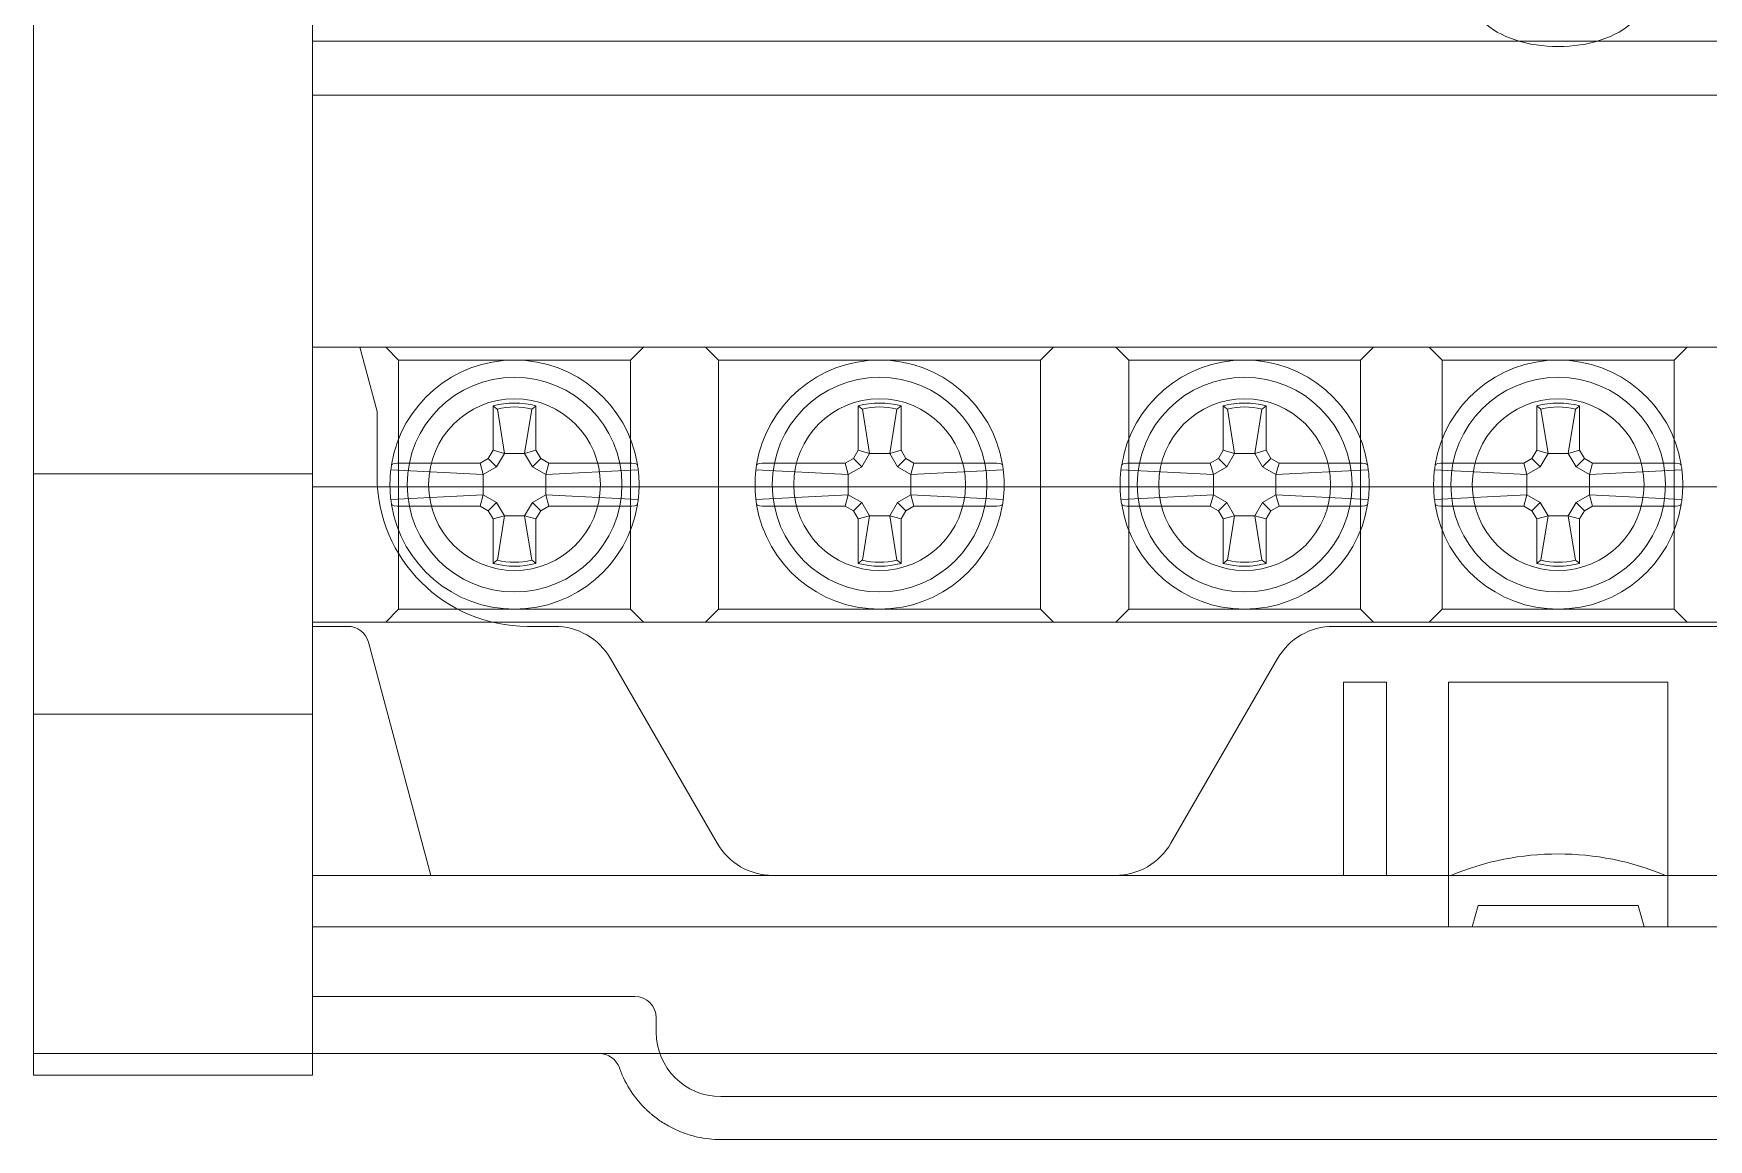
# Model space of a CAD drawing. Header units: millimetres. Extents: x 42151 to 59780, y 37376 to 44547.
# Drawn here: x 47650.11 to 47689.11, y 42964.17 to 42989.92 of the extents above; entities that cross this region are included whole.
import ezdxf

# ---------------------------------------------------------------- set-up
doc = ezdxf.new("R2010")
doc.units = ezdxf.units.MM
doc.set_wipeout_variables(frame=1)
doc.layers.add('! NO PLOT !', color=7, linetype='Continuous', true_color=0xff75dd, plot=False)
doc.layers.add('000-PI-Oprema', color=30, linetype='Continuous', lineweight=5)

# ---------------------------------------------------------------- blocks, each defined once
blk = doc.blocks.new('Shrack distriblock 125A')
at = {"layer": '000-PI-Oprema'}
for p, q in [((50969.151, 45240.478), (51008.151, 45240.478)), ((50969.151, 45240.478), (51008.151, 45240.478)), ((50969.151, 45239.478), (51008.151, 45239.478)), ((50969.151, 45239.478), (51008.151, 45239.478))]:
    blk.add_line(p, q, dxfattribs=at)
blk.add_open_spline([(50967.151, 45240.478), (50967.167, 45240.457), (50967.183, 45240.435), (50967.2, 45240.415), (50967.217, 45240.394), (50967.234, 45240.373), (50967.251, 45240.353), (50967.268, 45240.333), (50967.285, 45240.313), (50967.303, 45240.294), (50967.321, 45240.274), (50967.339, 45240.255), (50967.357, 45240.236), (50967.376, 45240.218), (50967.394, 45240.199), (50967.413, 45240.181), (50967.432, 45240.163), (50967.451, 45240.145), (50967.47, 45240.128), (50967.489, 45240.11), (50967.508, 45240.093), (50967.528, 45240.077), (50967.547, 45240.06), (50967.567, 45240.044), (50967.587, 45240.028), (50967.626, 45239.996), (50967.667, 45239.966), (50967.707, 45239.937), (50967.748, 45239.908), (50967.79, 45239.881), (50967.831, 45239.855), (50967.873, 45239.829), (50967.915, 45239.804), (50967.958, 45239.781), (50968, 45239.758), (50968.043, 45239.736), (50968.086, 45239.716), (50968.129, 45239.696), (50968.172, 45239.677), (50968.216, 45239.659), (50968.26, 45239.642), (50968.304, 45239.625), (50968.348, 45239.61), (50968.391, 45239.596), (50968.436, 45239.582), (50968.48, 45239.57), (50968.524, 45239.557), (50968.569, 45239.546), (50968.613, 45239.536), (50968.702, 45239.517), (50968.792, 45239.502), (50968.881, 45239.492), (50968.971, 45239.483), (50969.061, 45239.478), (50969.151, 45239.478)], degree=3, knots=[0, 0, 0, 0, 0.079939, 0.079939, 0.079939, 0.159859, 0.159859, 0.159859, 0.239684, 0.239684, 0.239684, 0.319625, 0.319625, 0.319625, 0.399663, 0.399663, 0.399663, 0.479723, 0.479723, 0.479723, 0.559699, 0.559699, 0.559699, 0.639521, 0.639521, 0.639521, 0.799396, 0.799396, 0.799396, 0.959494, 0.959494, 0.959494, 1.119391, 1.119391, 1.119391, 1.279077, 1.279077, 1.279077, 1.438952, 1.438952, 1.438952, 1.598786, 1.598786, 1.598786, 1.758399, 1.758399, 1.758399, 1.91802, 1.91802, 1.91802, 2.237224, 2.237224, 2.237224, 2.556447, 2.556447, 2.556447, 2.556447], dxfattribs=at)
blk.add_open_spline([(50967.151, 45240.478), (50967.167, 45240.457), (50967.183, 45240.435), (50967.2, 45240.415), (50967.217, 45240.394), (50967.234, 45240.373), (50967.251, 45240.353), (50967.268, 45240.333), (50967.285, 45240.313), (50967.303, 45240.294), (50967.321, 45240.274), (50967.339, 45240.255), (50967.357, 45240.236), (50967.376, 45240.218), (50967.394, 45240.199), (50967.413, 45240.181), (50967.432, 45240.163), (50967.451, 45240.145), (50967.47, 45240.128), (50967.489, 45240.11), (50967.508, 45240.093), (50967.528, 45240.077), (50967.547, 45240.06), (50967.567, 45240.044), (50967.587, 45240.028), (50967.626, 45239.996), (50967.667, 45239.966), (50967.707, 45239.937), (50967.748, 45239.908), (50967.79, 45239.881), (50967.831, 45239.855), (50967.873, 45239.829), (50967.915, 45239.804), (50967.958, 45239.781), (50968, 45239.758), (50968.043, 45239.736), (50968.086, 45239.716), (50968.129, 45239.696), (50968.172, 45239.677), (50968.216, 45239.659), (50968.26, 45239.642), (50968.304, 45239.625), (50968.348, 45239.61), (50968.391, 45239.596), (50968.436, 45239.582), (50968.48, 45239.57), (50968.524, 45239.557), (50968.569, 45239.546), (50968.613, 45239.536), (50968.702, 45239.517), (50968.792, 45239.502), (50968.881, 45239.492), (50968.971, 45239.483), (50969.061, 45239.478), (50969.151, 45239.478)], degree=3, knots=[0, 0, 0, 0, 0.079939, 0.079939, 0.079939, 0.159859, 0.159859, 0.159859, 0.239684, 0.239684, 0.239684, 0.319625, 0.319625, 0.319625, 0.399663, 0.399663, 0.399663, 0.479723, 0.479723, 0.479723, 0.559699, 0.559699, 0.559699, 0.639521, 0.639521, 0.639521, 0.799396, 0.799396, 0.799396, 0.959494, 0.959494, 0.959494, 1.119391, 1.119391, 1.119391, 1.279077, 1.279077, 1.279077, 1.438952, 1.438952, 1.438952, 1.598786, 1.598786, 1.598786, 1.758399, 1.758399, 1.758399, 1.91802, 1.91802, 1.91802, 2.237224, 2.237224, 2.237224, 2.556447, 2.556447, 2.556447, 2.556447], dxfattribs=at)
blk.add_wipeout([(50953.151, 45336.978), (51024.151, 45336.978), (51024.151, 45240.978), (51017.651, 45240.978), (51017.651, 45241.478), (50959.651, 45241.478), (50959.651, 45240.978), (50953.151, 45240.978), (50953.151, 45241.478)]).dxf.layer = '! NO PLOT !'
for p, q in [((50953.151, 45265.478), (50953.151, 45264.179)), ((50953.151, 45265.478), (50953.151, 45264.179)), ((50959.651, 45265.478), (50959.651, 45262.88)), ((50959.651, 45265.478), (50959.651, 45262.88)), ((51017.651, 45265.052), (50959.651, 45265.052)), ((51017.651, 45265.052), (50959.651, 45265.052)), ((50953.151, 45263.746), (50953.151, 45264.179)), ((50953.151, 45263.746), (50953.151, 45264.179)), ((51017.651, 45263.797), (50959.651, 45263.797)), ((51017.651, 45263.797), (50959.651, 45263.797)), ((50953.151, 45261.148), (50953.151, 45263.746)), ((50953.151, 45261.148), (50953.151, 45263.746)), ((50959.651, 45262.88), (50959.651, 45262.447)), ((50959.651, 45262.88), (50959.651, 45262.447)), ((50959.651, 45261.148), (50959.651, 45262.447)), ((50959.651, 45261.148), (50959.651, 45262.447)), ((50953.151, 45253.978), (50953.151, 45261.148)), ((50953.151, 45253.978), (50953.151, 45261.148)), ((50959.651, 45261.148), (50959.651, 45253.978)), ((50959.651, 45261.148), (50959.651, 45253.978)), ((50960.749, 45257.928), (50959.651, 45257.928)), ((50960.749, 45257.928), (50959.651, 45257.928)), ((50961.151, 45256.428), (50960.749, 45257.928)), ((51016.553, 45257.928), (50960.749, 45257.928)), ((50961.151, 45256.428), (50960.749, 45257.928)), ((51016.553, 45257.928), (50960.749, 45257.928)), ((50961.651, 45257.628), (50961.351, 45257.928)), ((50961.651, 45257.628), (50961.351, 45257.928)), ((50961.651, 45251.828), (50961.651, 45257.628)), ((50967.051, 45257.628), (50961.651, 45257.628)), ((50961.651, 45251.828), (50961.651, 45257.628)), ((50967.051, 45257.628), (50961.651, 45257.628)), ((50967.051, 45257.628), (50967.351, 45257.928)), ((50967.051, 45257.628), (50967.351, 45257.928)), ((50967.051, 45251.828), (50967.051, 45257.628)), ((50967.051, 45251.828), (50967.051, 45257.628)), ((50969.101, 45257.628), (50968.801, 45257.928)), ((50969.101, 45257.628), (50968.801, 45257.928)), ((50969.101, 45251.828), (50969.101, 45257.628)), ((50976.601, 45257.628), (50969.101, 45257.628)), ((50969.101, 45251.828), (50969.101, 45257.628)), ((50976.601, 45257.628), (50969.101, 45257.628)), ((50976.601, 45257.628), (50976.901, 45257.928)), ((50976.601, 45257.628), (50976.901, 45257.928)), ((50976.601, 45251.828), (50976.601, 45257.628)), ((50976.601, 45251.828), (50976.601, 45257.628)), ((50978.651, 45257.628), (50978.351, 45257.928)), ((50978.651, 45257.628), (50978.351, 45257.928)), ((50978.651, 45251.828), (50978.651, 45257.628)), ((50984.051, 45257.628), (50978.651, 45257.628)), ((50978.651, 45251.828), (50978.651, 45257.628)), ((50984.051, 45257.628), (50978.651, 45257.628)), ((50984.051, 45257.628), (50984.351, 45257.928)), ((50984.051, 45257.628), (50984.351, 45257.928)), ((50984.051, 45251.828), (50984.051, 45257.628)), ((50984.051, 45251.828), (50984.051, 45257.628)), ((50985.951, 45257.628), (50985.651, 45257.928)), ((50985.951, 45257.628), (50985.651, 45257.928)), ((50985.951, 45251.828), (50985.951, 45257.628)), ((50991.351, 45257.628), (50985.951, 45257.628)), ((50985.951, 45251.828), (50985.951, 45257.628)), ((50991.351, 45257.628), (50985.951, 45257.628)), ((50991.351, 45257.628), (50991.651, 45257.928)), ((50991.351, 45257.628), (50991.651, 45257.928)), ((50991.351, 45251.828), (50991.351, 45257.628)), ((50991.351, 45251.828), (50991.351, 45257.628)), ((50961.151, 45254.928), (50961.151, 45256.428)), ((50961.151, 45254.928), (50961.151, 45256.428)), ((50963.851, 45256.561), (50963.851, 45255.528)), ((50963.851, 45256.561), (50963.851, 45255.528)), ((50964.116, 45255.457), (50963.951, 45256.483)), ((50964.116, 45255.457), (50963.951, 45256.483)), ((50964.751, 45256.483), (50964.587, 45255.457)), ((50964.751, 45256.483), (50964.587, 45255.457)), ((50964.851, 45255.528), (50964.851, 45256.561)), ((50964.851, 45255.528), (50964.851, 45256.561)), ((50972.351, 45256.561), (50972.351, 45255.528)), ((50972.351, 45256.561), (50972.351, 45255.528)), ((50972.616, 45255.457), (50972.451, 45256.483)), ((50972.616, 45255.457), (50972.451, 45256.483)), ((50973.251, 45256.483), (50973.087, 45255.457)), ((50973.251, 45256.483), (50973.087, 45255.457)), ((50973.351, 45255.528), (50973.351, 45256.561)), ((50973.351, 45255.528), (50973.351, 45256.561)), ((50980.851, 45256.561), (50980.851, 45255.528)), ((50980.851, 45256.561), (50980.851, 45255.528)), ((50981.116, 45255.457), (50980.951, 45256.483)), ((50981.116, 45255.457), (50980.951, 45256.483)), ((50981.751, 45256.483), (50981.587, 45255.457)), ((50981.751, 45256.483), (50981.587, 45255.457)), ((50981.851, 45255.528), (50981.851, 45256.561)), ((50981.851, 45255.528), (50981.851, 45256.561)), ((50988.151, 45256.561), (50988.151, 45255.528)), ((50988.151, 45256.561), (50988.151, 45255.528)), ((50988.416, 45255.457), (50988.251, 45256.483)), ((50988.416, 45255.457), (50988.251, 45256.483)), ((50989.051, 45256.483), (50988.887, 45255.457)), ((50989.051, 45256.483), (50988.887, 45255.457)), ((50989.151, 45255.528), (50989.151, 45256.561)), ((50989.151, 45255.528), (50989.151, 45256.561)), ((50963.551, 45255.228), (50961.698, 45255.228)), ((50963.551, 45255.228), (50961.698, 45255.228)), ((50963.741, 45255.338), (50963.551, 45255.228)), ((50963.741, 45255.338), (50963.551, 45255.228)), ((50963.622, 45254.963), (50963.551, 45255.228)), ((50963.622, 45254.963), (50963.551, 45255.228)), ((50963.851, 45255.528), (50963.741, 45255.338)), ((50963.851, 45255.528), (50963.741, 45255.338)), ((50963.935, 45255.144), (50963.741, 45255.338)), ((50963.935, 45255.144), (50963.741, 45255.338)), ((50964.116, 45255.457), (50963.851, 45255.528)), ((50964.116, 45255.457), (50963.851, 45255.528)), ((50964.116, 45255.457), (50963.935, 45255.144)), ((50964.116, 45255.457), (50963.935, 45255.144)), ((50964.116, 45255.457), (50964.587, 45255.457)), ((50964.116, 45255.457), (50964.587, 45255.457)), ((50964.851, 45255.528), (50964.587, 45255.457)), ((50964.851, 45255.528), (50964.587, 45255.457)), ((50964.767, 45255.144), (50964.587, 45255.457)), ((50964.767, 45255.144), (50964.587, 45255.457)), ((50964.961, 45255.338), (50964.767, 45255.144)), ((50964.961, 45255.338), (50964.767, 45255.144)), ((50964.961, 45255.338), (50964.851, 45255.528)), ((50964.961, 45255.338), (50964.851, 45255.528)), ((50965.151, 45255.228), (50964.961, 45255.338)), ((50965.151, 45255.228), (50964.961, 45255.338)), ((50965.151, 45255.228), (50965.08, 45254.963)), ((50965.151, 45255.228), (50965.08, 45254.963)), ((50967.004, 45255.228), (50965.151, 45255.228)), ((50967.004, 45255.228), (50965.151, 45255.228)), ((50972.051, 45255.228), (50970.198, 45255.228)), ((50972.051, 45255.228), (50970.198, 45255.228)), ((50972.241, 45255.338), (50972.051, 45255.228)), ((50972.241, 45255.338), (50972.051, 45255.228)), ((50972.122, 45254.963), (50972.051, 45255.228)), ((50972.122, 45254.963), (50972.051, 45255.228)), ((50972.351, 45255.528), (50972.241, 45255.338)), ((50972.351, 45255.528), (50972.241, 45255.338)), ((50972.435, 45255.144), (50972.241, 45255.338)), ((50972.435, 45255.144), (50972.241, 45255.338)), ((50972.616, 45255.457), (50972.351, 45255.528)), ((50972.616, 45255.457), (50972.351, 45255.528)), ((50972.616, 45255.457), (50972.435, 45255.144)), ((50972.616, 45255.457), (50972.435, 45255.144)), ((50972.616, 45255.457), (50973.087, 45255.457)), ((50972.616, 45255.457), (50973.087, 45255.457)), ((50973.351, 45255.528), (50973.087, 45255.457)), ((50973.351, 45255.528), (50973.087, 45255.457)), ((50973.267, 45255.144), (50973.087, 45255.457)), ((50973.267, 45255.144), (50973.087, 45255.457)), ((50973.461, 45255.338), (50973.267, 45255.144)), ((50973.461, 45255.338), (50973.267, 45255.144)), ((50973.461, 45255.338), (50973.351, 45255.528)), ((50973.461, 45255.338), (50973.351, 45255.528)), ((50973.651, 45255.228), (50973.461, 45255.338)), ((50973.651, 45255.228), (50973.461, 45255.338)), ((50973.651, 45255.228), (50973.58, 45254.963)), ((50973.651, 45255.228), (50973.58, 45254.963)), ((50975.504, 45255.228), (50973.651, 45255.228)), ((50975.504, 45255.228), (50973.651, 45255.228)), ((50980.551, 45255.228), (50978.698, 45255.228)), ((50980.551, 45255.228), (50978.698, 45255.228)), ((50980.741, 45255.338), (50980.551, 45255.228)), ((50980.741, 45255.338), (50980.551, 45255.228)), ((50980.622, 45254.963), (50980.551, 45255.228)), ((50980.622, 45254.963), (50980.551, 45255.228)), ((50980.851, 45255.528), (50980.741, 45255.338)), ((50980.851, 45255.528), (50980.741, 45255.338)), ((50980.935, 45255.144), (50980.741, 45255.338)), ((50980.935, 45255.144), (50980.741, 45255.338)), ((50981.116, 45255.457), (50980.851, 45255.528)), ((50981.116, 45255.457), (50980.851, 45255.528)), ((50981.116, 45255.457), (50980.935, 45255.144)), ((50981.116, 45255.457), (50980.935, 45255.144)), ((50981.116, 45255.457), (50981.587, 45255.457)), ((50981.116, 45255.457), (50981.587, 45255.457)), ((50981.851, 45255.528), (50981.587, 45255.457)), ((50981.851, 45255.528), (50981.587, 45255.457)), ((50981.767, 45255.144), (50981.587, 45255.457)), ((50981.767, 45255.144), (50981.587, 45255.457)), ((50981.961, 45255.338), (50981.767, 45255.144)), ((50981.961, 45255.338), (50981.767, 45255.144)), ((50981.961, 45255.338), (50981.851, 45255.528)), ((50981.961, 45255.338), (50981.851, 45255.528)), ((50982.151, 45255.228), (50981.961, 45255.338)), ((50982.151, 45255.228), (50981.961, 45255.338)), ((50982.151, 45255.228), (50982.08, 45254.963)), ((50982.151, 45255.228), (50982.08, 45254.963)), ((50984.004, 45255.228), (50982.151, 45255.228)), ((50984.004, 45255.228), (50982.151, 45255.228)), ((50987.851, 45255.228), (50985.998, 45255.228)), ((50987.851, 45255.228), (50985.998, 45255.228)), ((50988.041, 45255.338), (50987.851, 45255.228)), ((50988.041, 45255.338), (50987.851, 45255.228)), ((50987.922, 45254.963), (50987.851, 45255.228)), ((50987.922, 45254.963), (50987.851, 45255.228)), ((50988.151, 45255.528), (50988.041, 45255.338)), ((50988.151, 45255.528), (50988.041, 45255.338)), ((50988.235, 45255.144), (50988.041, 45255.338)), ((50988.235, 45255.144), (50988.041, 45255.338)), ((50988.416, 45255.457), (50988.151, 45255.528)), ((50988.416, 45255.457), (50988.151, 45255.528)), ((50988.416, 45255.457), (50988.235, 45255.144)), ((50988.416, 45255.457), (50988.235, 45255.144)), ((50988.416, 45255.457), (50988.887, 45255.457)), ((50988.416, 45255.457), (50988.887, 45255.457)), ((50988.887, 45255.457), (50989.151, 45255.528)), ((50988.887, 45255.457), (50989.151, 45255.528)), ((50989.067, 45255.144), (50988.887, 45255.457)), ((50989.067, 45255.144), (50988.887, 45255.457)), ((50989.261, 45255.338), (50989.067, 45255.144)), ((50989.261, 45255.338), (50989.067, 45255.144)), ((50989.261, 45255.338), (50989.151, 45255.528)), ((50989.261, 45255.338), (50989.151, 45255.528)), ((50989.451, 45255.228), (50989.261, 45255.338)), ((50989.451, 45255.228), (50989.261, 45255.338)), ((50989.451, 45255.228), (50989.38, 45254.963)), ((50989.451, 45255.228), (50989.38, 45254.963)), ((50991.304, 45255.228), (50989.451, 45255.228)), ((50991.304, 45255.228), (50989.451, 45255.228)), ((50953.151, 45254.978), (50959.651, 45254.978)), ((50953.151, 45254.978), (50959.651, 45254.978)), ((50961.472, 45255.075), (50963.622, 45254.963)), ((50961.472, 45255.075), (50963.622, 45254.963)), ((50963.935, 45255.144), (50963.622, 45254.963)), ((50963.935, 45255.144), (50963.622, 45254.963)), ((50963.622, 45254.492), (50963.622, 45254.963)), ((50963.622, 45254.492), (50963.622, 45254.963)), ((50965.08, 45254.963), (50964.767, 45255.144)), ((50965.08, 45254.963), (50964.767, 45255.144)), ((50965.08, 45254.963), (50967.23, 45255.075)), ((50965.08, 45254.963), (50967.23, 45255.075)), ((50965.08, 45254.963), (50965.08, 45254.492)), ((50965.08, 45254.963), (50965.08, 45254.492)), ((50969.972, 45255.075), (50972.122, 45254.963)), ((50969.972, 45255.075), (50972.122, 45254.963)), ((50972.435, 45255.144), (50972.122, 45254.963)), ((50972.435, 45255.144), (50972.122, 45254.963)), ((50972.122, 45254.492), (50972.122, 45254.963)), ((50972.122, 45254.492), (50972.122, 45254.963)), ((50973.58, 45254.963), (50973.267, 45255.144)), ((50973.58, 45254.963), (50973.267, 45255.144)), ((50973.58, 45254.963), (50975.73, 45255.075)), ((50973.58, 45254.963), (50975.73, 45255.075)), ((50973.58, 45254.963), (50973.58, 45254.492)), ((50973.58, 45254.963), (50973.58, 45254.492)), ((50978.472, 45255.075), (50980.622, 45254.963)), ((50978.472, 45255.075), (50980.622, 45254.963)), ((50980.935, 45255.144), (50980.622, 45254.963)), ((50980.935, 45255.144), (50980.622, 45254.963)), ((50980.622, 45254.492), (50980.622, 45254.963)), ((50980.622, 45254.492), (50980.622, 45254.963)), ((50982.08, 45254.963), (50981.767, 45255.144)), ((50982.08, 45254.963), (50981.767, 45255.144)), ((50982.08, 45254.963), (50984.23, 45255.075)), ((50982.08, 45254.963), (50984.23, 45255.075)), ((50982.08, 45254.963), (50982.08, 45254.492)), ((50982.08, 45254.963), (50982.08, 45254.492)), ((50985.772, 45255.075), (50987.922, 45254.963)), ((50985.772, 45255.075), (50987.922, 45254.963)), ((50988.235, 45255.144), (50987.922, 45254.963)), ((50988.235, 45255.144), (50987.922, 45254.963)), ((50987.922, 45254.492), (50987.922, 45254.963)), ((50987.922, 45254.492), (50987.922, 45254.963)), ((50989.38, 45254.963), (50989.067, 45255.144)), ((50989.38, 45254.963), (50989.067, 45255.144)), ((50989.38, 45254.963), (50991.53, 45255.075)), ((50989.38, 45254.963), (50991.53, 45255.075)), ((50989.38, 45254.963), (50989.38, 45254.492)), ((50989.38, 45254.963), (50989.38, 45254.492)), ((51017.651, 45254.678), (50959.651, 45254.678)), ((51017.651, 45254.678), (50959.651, 45254.678)), ((50963.622, 45254.492), (50961.472, 45254.381)), ((50963.622, 45254.492), (50961.472, 45254.381)), ((50963.551, 45254.228), (50963.622, 45254.492)), ((50963.551, 45254.228), (50963.622, 45254.492)), ((50963.622, 45254.492), (50963.935, 45254.312)), ((50963.622, 45254.492), (50963.935, 45254.312)), ((50964.767, 45254.312), (50965.08, 45254.492)), ((50964.767, 45254.312), (50965.08, 45254.492)), ((50967.23, 45254.381), (50965.08, 45254.492)), ((50965.08, 45254.492), (50965.151, 45254.228)), ((50967.23, 45254.381), (50965.08, 45254.492)), ((50965.08, 45254.492), (50965.151, 45254.228)), ((50972.122, 45254.492), (50969.972, 45254.381)), ((50972.122, 45254.492), (50969.972, 45254.381)), ((50972.051, 45254.228), (50972.122, 45254.492)), ((50972.051, 45254.228), (50972.122, 45254.492)), ((50972.122, 45254.492), (50972.435, 45254.312)), ((50972.122, 45254.492), (50972.435, 45254.312)), ((50973.267, 45254.312), (50973.58, 45254.492)), ((50973.267, 45254.312), (50973.58, 45254.492)), ((50975.73, 45254.381), (50973.58, 45254.492)), ((50973.58, 45254.492), (50973.651, 45254.228)), ((50975.73, 45254.381), (50973.58, 45254.492)), ((50973.58, 45254.492), (50973.651, 45254.228)), ((50980.622, 45254.492), (50978.472, 45254.381)), ((50980.622, 45254.492), (50978.472, 45254.381)), ((50980.551, 45254.228), (50980.622, 45254.492)), ((50980.551, 45254.228), (50980.622, 45254.492)), ((50980.622, 45254.492), (50980.935, 45254.312)), ((50980.622, 45254.492), (50980.935, 45254.312)), ((50981.767, 45254.312), (50982.08, 45254.492)), ((50981.767, 45254.312), (50982.08, 45254.492)), ((50984.23, 45254.381), (50982.08, 45254.492)), ((50982.08, 45254.492), (50982.151, 45254.228)), ((50984.23, 45254.381), (50982.08, 45254.492)), ((50982.08, 45254.492), (50982.151, 45254.228)), ((50987.922, 45254.492), (50985.772, 45254.381)), ((50987.922, 45254.492), (50985.772, 45254.381)), ((50987.851, 45254.228), (50987.922, 45254.492)), ((50987.851, 45254.228), (50987.922, 45254.492)), ((50987.922, 45254.492), (50988.235, 45254.312)), ((50987.922, 45254.492), (50988.235, 45254.312)), ((50989.067, 45254.312), (50989.38, 45254.492)), ((50989.067, 45254.312), (50989.38, 45254.492)), ((50989.38, 45254.492), (50989.451, 45254.228)), ((50991.53, 45254.381), (50989.38, 45254.492)), ((50989.38, 45254.492), (50989.451, 45254.228)), ((50991.53, 45254.381), (50989.38, 45254.492)), ((50961.698, 45254.228), (50963.551, 45254.228)), ((50961.698, 45254.228), (50963.551, 45254.228)), ((50963.551, 45254.228), (50963.741, 45254.118)), ((50963.551, 45254.228), (50963.741, 45254.118)), ((50963.741, 45254.118), (50963.935, 45254.312)), ((50963.741, 45254.118), (50963.935, 45254.312)), ((50963.741, 45254.118), (50963.851, 45253.928)), ((50963.741, 45254.118), (50963.851, 45253.928)), ((50963.935, 45254.312), (50964.116, 45253.999)), ((50963.935, 45254.312), (50964.116, 45253.999)), ((50964.587, 45253.999), (50964.767, 45254.312)), ((50964.587, 45253.999), (50964.767, 45254.312)), ((50964.767, 45254.312), (50964.961, 45254.118)), ((50964.767, 45254.312), (50964.961, 45254.118)), ((50964.851, 45253.928), (50964.961, 45254.118)), ((50964.851, 45253.928), (50964.961, 45254.118)), ((50964.961, 45254.118), (50965.151, 45254.228)), ((50964.961, 45254.118), (50965.151, 45254.228)), ((50965.151, 45254.228), (50967.004, 45254.228)), ((50965.151, 45254.228), (50967.004, 45254.228)), ((50970.198, 45254.228), (50972.051, 45254.228)), ((50970.198, 45254.228), (50972.051, 45254.228)), ((50972.051, 45254.228), (50972.241, 45254.118)), ((50972.051, 45254.228), (50972.241, 45254.118)), ((50972.241, 45254.118), (50972.435, 45254.312)), ((50972.241, 45254.118), (50972.435, 45254.312)), ((50972.241, 45254.118), (50972.351, 45253.928)), ((50972.241, 45254.118), (50972.351, 45253.928)), ((50972.435, 45254.312), (50972.616, 45253.999)), ((50972.435, 45254.312), (50972.616, 45253.999)), ((50973.087, 45253.999), (50973.267, 45254.312)), ((50973.087, 45253.999), (50973.267, 45254.312)), ((50973.267, 45254.312), (50973.461, 45254.118)), ((50973.267, 45254.312), (50973.461, 45254.118)), ((50973.351, 45253.928), (50973.461, 45254.118)), ((50973.351, 45253.928), (50973.461, 45254.118)), ((50973.461, 45254.118), (50973.651, 45254.228)), ((50973.461, 45254.118), (50973.651, 45254.228)), ((50973.651, 45254.228), (50975.504, 45254.228)), ((50973.651, 45254.228), (50975.504, 45254.228)), ((50978.698, 45254.228), (50980.551, 45254.228)), ((50978.698, 45254.228), (50980.551, 45254.228)), ((50980.551, 45254.228), (50980.741, 45254.118)), ((50980.551, 45254.228), (50980.741, 45254.118)), ((50980.741, 45254.118), (50980.935, 45254.312)), ((50980.741, 45254.118), (50980.935, 45254.312)), ((50980.741, 45254.118), (50980.851, 45253.928)), ((50980.741, 45254.118), (50980.851, 45253.928)), ((50980.935, 45254.312), (50981.116, 45253.999)), ((50980.935, 45254.312), (50981.116, 45253.999)), ((50981.587, 45253.999), (50981.767, 45254.312)), ((50981.587, 45253.999), (50981.767, 45254.312)), ((50981.767, 45254.312), (50981.961, 45254.118)), ((50981.767, 45254.312), (50981.961, 45254.118)), ((50981.851, 45253.928), (50981.961, 45254.118)), ((50981.851, 45253.928), (50981.961, 45254.118)), ((50981.961, 45254.118), (50982.151, 45254.228)), ((50981.961, 45254.118), (50982.151, 45254.228)), ((50982.151, 45254.228), (50984.004, 45254.228)), ((50982.151, 45254.228), (50984.004, 45254.228)), ((50985.998, 45254.228), (50987.851, 45254.228)), ((50985.998, 45254.228), (50987.851, 45254.228)), ((50987.851, 45254.228), (50988.041, 45254.118)), ((50987.851, 45254.228), (50988.041, 45254.118)), ((50988.041, 45254.118), (50988.235, 45254.312)), ((50988.041, 45254.118), (50988.235, 45254.312)), ((50988.041, 45254.118), (50988.151, 45253.928)), ((50988.041, 45254.118), (50988.151, 45253.928)), ((50988.235, 45254.312), (50988.416, 45253.999)), ((50988.235, 45254.312), (50988.416, 45253.999)), ((50988.887, 45253.999), (50989.067, 45254.312)), ((50988.887, 45253.999), (50989.067, 45254.312)), ((50989.067, 45254.312), (50989.261, 45254.118)), ((50989.067, 45254.312), (50989.261, 45254.118)), ((50989.151, 45253.928), (50989.261, 45254.118)), ((50989.151, 45253.928), (50989.261, 45254.118)), ((50989.261, 45254.118), (50989.451, 45254.228)), ((50989.261, 45254.118), (50989.451, 45254.228)), ((50989.451, 45254.228), (50991.304, 45254.228)), ((50989.451, 45254.228), (50991.304, 45254.228)), ((50953.151, 45253.978), (50953.151, 45241.478)), ((50953.151, 45253.978), (50953.151, 45241.478)), ((50959.651, 45253.978), (50959.651, 45242.978)), ((50959.651, 45253.978), (50959.651, 45242.978)), ((50964.116, 45253.999), (50963.851, 45253.928)), ((50964.116, 45253.999), (50963.851, 45253.928)), ((50963.851, 45253.928), (50963.851, 45252.895)), ((50963.851, 45253.928), (50963.851, 45252.895)), ((50963.951, 45252.973), (50964.116, 45253.999)), ((50963.951, 45252.973), (50964.116, 45253.999)), ((50964.587, 45253.999), (50964.116, 45253.999)), ((50964.587, 45253.999), (50964.116, 45253.999)), ((50964.587, 45253.999), (50964.851, 45253.928)), ((50964.587, 45253.999), (50964.751, 45252.973)), ((50964.587, 45253.999), (50964.851, 45253.928)), ((50964.587, 45253.999), (50964.751, 45252.973)), ((50964.851, 45252.895), (50964.851, 45253.928)), ((50964.851, 45252.895), (50964.851, 45253.928)), ((50972.616, 45253.999), (50972.351, 45253.928)), ((50972.616, 45253.999), (50972.351, 45253.928)), ((50972.351, 45253.928), (50972.351, 45252.895)), ((50972.351, 45253.928), (50972.351, 45252.895)), ((50972.451, 45252.973), (50972.616, 45253.999)), ((50972.451, 45252.973), (50972.616, 45253.999)), ((50973.087, 45253.999), (50972.616, 45253.999)), ((50973.087, 45253.999), (50972.616, 45253.999)), ((50973.087, 45253.999), (50973.351, 45253.928)), ((50973.087, 45253.999), (50973.251, 45252.973)), ((50973.087, 45253.999), (50973.351, 45253.928)), ((50973.087, 45253.999), (50973.251, 45252.973)), ((50973.351, 45252.895), (50973.351, 45253.928)), ((50973.351, 45252.895), (50973.351, 45253.928)), ((50981.116, 45253.999), (50980.851, 45253.928)), ((50981.116, 45253.999), (50980.851, 45253.928)), ((50980.851, 45253.928), (50980.851, 45252.895)), ((50980.851, 45253.928), (50980.851, 45252.895)), ((50980.951, 45252.973), (50981.116, 45253.999)), ((50980.951, 45252.973), (50981.116, 45253.999)), ((50981.587, 45253.999), (50981.116, 45253.999)), ((50981.587, 45253.999), (50981.116, 45253.999)), ((50981.587, 45253.999), (50981.851, 45253.928)), ((50981.587, 45253.999), (50981.751, 45252.973)), ((50981.587, 45253.999), (50981.851, 45253.928)), ((50981.587, 45253.999), (50981.751, 45252.973)), ((50981.851, 45252.895), (50981.851, 45253.928)), ((50981.851, 45252.895), (50981.851, 45253.928)), ((50988.151, 45253.928), (50988.416, 45253.999)), ((50988.151, 45253.928), (50988.416, 45253.999)), ((50988.151, 45253.928), (50988.151, 45252.895)), ((50988.151, 45253.928), (50988.151, 45252.895)), ((50988.251, 45252.973), (50988.416, 45253.999)), ((50988.251, 45252.973), (50988.416, 45253.999)), ((50988.887, 45253.999), (50988.416, 45253.999)), ((50988.887, 45253.999), (50988.416, 45253.999)), ((50988.887, 45253.999), (50989.051, 45252.973)), ((50988.887, 45253.999), (50989.151, 45253.928)), ((50988.887, 45253.999), (50989.051, 45252.973)), ((50988.887, 45253.999), (50989.151, 45253.928)), ((50989.151, 45252.895), (50989.151, 45253.928)), ((50989.151, 45252.895), (50989.151, 45253.928)), ((50961.651, 45251.828), (50961.351, 45251.528)), ((50961.651, 45251.828), (50961.351, 45251.528)), ((50967.051, 45251.828), (50961.651, 45251.828)), ((50967.051, 45251.828), (50961.651, 45251.828)), ((50967.051, 45251.828), (50967.351, 45251.528)), ((50967.051, 45251.828), (50967.351, 45251.528)), ((50969.101, 45251.828), (50968.801, 45251.528)), ((50969.101, 45251.828), (50968.801, 45251.528)), ((50976.601, 45251.828), (50969.101, 45251.828)), ((50976.601, 45251.828), (50969.101, 45251.828)), ((50976.601, 45251.828), (50976.901, 45251.528)), ((50976.601, 45251.828), (50976.901, 45251.528)), ((50978.651, 45251.828), (50978.351, 45251.528)), ((50978.651, 45251.828), (50978.351, 45251.528)), ((50984.051, 45251.828), (50978.651, 45251.828)), ((50984.051, 45251.828), (50978.651, 45251.828)), ((50984.051, 45251.828), (50984.351, 45251.528)), ((50984.051, 45251.828), (50984.351, 45251.528)), ((50985.951, 45251.828), (50985.651, 45251.528)), ((50985.951, 45251.828), (50985.651, 45251.528)), ((50991.351, 45251.828), (50985.951, 45251.828)), ((50991.351, 45251.828), (50985.951, 45251.828)), ((50991.351, 45251.828), (50991.651, 45251.528)), ((50991.351, 45251.828), (50991.651, 45251.528)), ((51017.651, 45251.528), (50959.651, 45251.528)), ((51017.651, 45251.528), (50959.651, 45251.528)), ((50959.651, 45251.428), (50960.467, 45251.428)), ((50959.651, 45251.428), (50960.467, 45251.428)), ((50965.285, 45251.428), (50964.651, 45251.428)), ((50965.285, 45251.428), (50964.651, 45251.428)), ((50983.417, 45251.428), (50993.885, 45251.428)), ((50983.417, 45251.428), (50993.885, 45251.428)), ((50960.95, 45251.057), (50962.405, 45245.628)), ((50960.95, 45251.057), (50962.405, 45245.628)), ((50969.067, 45246.378), (50966.584, 45250.678)), ((50969.067, 45246.378), (50966.584, 45250.678)), ((50982.118, 45250.678), (50979.635, 45246.378)), ((50982.118, 45250.678), (50979.635, 45246.378)), ((50983.651, 45250.127), (50984.651, 45250.127)), ((50983.651, 45245.628), (50983.651, 45250.127)), ((50983.651, 45250.127), (50984.651, 45250.127)), ((50983.651, 45245.628), (50983.651, 45250.127)), ((50984.651, 45245.628), (50984.651, 45250.127)), ((50984.651, 45245.628), (50984.651, 45250.127)), ((50986.101, 45250.128), (50991.201, 45250.128)), ((50986.101, 45250.128), (50986.101, 45244.428)), ((50986.101, 45250.128), (50991.201, 45250.128)), ((50986.101, 45250.128), (50986.101, 45244.428)), ((50991.201, 45250.128), (50991.201, 45244.428)), ((50991.201, 45250.128), (50991.201, 45244.428)), ((50953.151, 45249.38), (50959.651, 45249.38)), ((50953.151, 45249.38), (50959.651, 45249.38)), ((50959.651, 45245.628), (50970.366, 45245.628)), ((50959.651, 45245.628), (50970.366, 45245.628)), ((50978.336, 45245.628), (50970.366, 45245.628)), ((50978.336, 45245.628), (50970.366, 45245.628)), ((50978.336, 45245.628), (50983.651, 45245.628)), ((50978.336, 45245.628), (50983.651, 45245.628)), ((50984.651, 45245.628), (50983.651, 45245.628)), ((50984.651, 45245.628), (50983.651, 45245.628)), ((50984.651, 45245.628), (50986.101, 45245.628)), ((50984.651, 45245.628), (50986.101, 45245.628)), ((50986.101, 45245.628), (50991.201, 45245.628)), ((50986.101, 45245.628), (50991.201, 45245.628)), ((50992.651, 45245.628), (50991.201, 45245.628)), ((50992.651, 45245.628), (50991.201, 45245.628)), ((50986.785, 45244.928), (50986.651, 45244.428)), ((50986.785, 45244.928), (50986.651, 45244.428)), ((50986.785, 45244.928), (50990.517, 45244.928)), ((50986.785, 45244.928), (50990.517, 45244.928)), ((50990.517, 45244.928), (50990.651, 45244.428)), ((50990.517, 45244.928), (50990.651, 45244.428)), ((50986.101, 45244.428), (50959.651, 45244.428)), ((50986.101, 45244.428), (50959.651, 45244.428)), ((50986.101, 45244.428), (50991.201, 45244.428)), ((50986.101, 45244.428), (50991.201, 45244.428)), ((50991.201, 45244.428), (51017.651, 45244.428)), ((50991.201, 45244.428), (51017.651, 45244.428)), ((50959.651, 45242.812), (50959.651, 45242.978)), ((50959.651, 45242.812), (50959.651, 45242.978)), ((50967.151, 45242.812), (50959.651, 45242.812)), ((50959.651, 45242.812), (50959.651, 45241.478)), ((50967.151, 45242.812), (50959.651, 45242.812)), ((50959.651, 45242.812), (50959.651, 45241.478)), ((50967.651, 45242.321), (50967.651, 45241.978)), ((50967.651, 45242.321), (50967.651, 45241.978)), ((50953.151, 45240.978), (50953.151, 45241.478)), ((50953.151, 45241.478), (50959.651, 45241.478)), ((50953.151, 45240.978), (50953.151, 45241.478)), ((50953.151, 45241.478), (50959.651, 45241.478)), ((50959.651, 45240.978), (50959.651, 45241.478)), ((51017.651, 45241.478), (50959.651, 45241.478)), ((50959.651, 45240.978), (50959.651, 45241.478)), ((51017.651, 45241.478), (50959.651, 45241.478)), ((50959.651, 45241.478), (50959.651, 45241.478)), ((50959.651, 45241.478), (50959.651, 45241.478)), ((50953.151, 45240.978), (50959.651, 45240.978)), ((50953.151, 45240.978), (50959.651, 45240.978))]:
    blk.add_line(p, q, dxfattribs=at)
for centre, radius, start, end in [((50964.351, 45254.728), 2.9, 9.2216, 170.7784), ((50964.351, 45254.728), 2.9, 9.2216, 170.7784), ((50972.851, 45254.728), 2.9, 9.2216, 170.7784), ((50972.851, 45254.728), 2.9, 9.2216, 170.7784), ((50981.351, 45254.728), 2.9, 9.2216, 170.7784), ((50981.351, 45254.728), 2.9, 9.2216, 170.7784), ((50988.651, 45254.728), 2.9, 9.2216, 170.7784), ((50988.651, 45254.728), 2.9, 9.2216, 170.7784), ((50964.351, 45254.728), 2.5, 90, 270), ((50964.351, 45254.728), 2.5, 90, 270), ((50964.351, 45254.728), 2.5, 270, 90), ((50964.351, 45254.728), 2.5, 270, 90), ((50972.851, 45254.728), 2.5, 90, 270), ((50972.851, 45254.728), 2.5, 90, 270), ((50972.851, 45254.728), 2.5, 270, 90), ((50972.851, 45254.728), 2.5, 270, 90), ((50981.351, 45254.728), 2.5, 90, 270), ((50981.351, 45254.728), 2.5, 90, 270), ((50981.351, 45254.728), 2.5, 270, 90), ((50981.351, 45254.728), 2.5, 270, 90), ((50988.651, 45254.728), 2.5, 90, 270), ((50988.651, 45254.728), 2.5, 90, 270), ((50988.651, 45254.728), 2.5, 270, 90), ((50988.651, 45254.728), 2.5, 270, 90), ((50964.351, 45254.728), 2, 0, 180), ((50964.351, 45254.728), 2, 0, 180), ((50964.351, 45254.728), 1.9, 74.7425, 105.2575), ((50964.351, 45254.728), 1.9, 74.7425, 105.2575), ((50972.851, 45254.728), 2, 0, 180), ((50972.851, 45254.728), 2, 0, 180), ((50972.851, 45254.728), 1.9, 74.7425, 105.2575), ((50972.851, 45254.728), 1.9, 74.7425, 105.2575), ((50981.351, 45254.728), 2, 0, 180), ((50981.351, 45254.728), 2, 0, 180), ((50981.351, 45254.728), 1.9, 74.7425, 105.2575), ((50981.351, 45254.728), 1.9, 74.7425, 105.2575), ((50988.651, 45254.728), 2, 0, 180), ((50988.651, 45254.728), 2, 0, 180), ((50988.651, 45254.728), 1.9, 74.7425, 105.2575), ((50988.651, 45254.728), 1.9, 74.7425, 105.2575), ((50964.651, 45254.928), 3.5, 180, 270), ((50964.651, 45254.928), 3.5, 180, 270), ((50964.351, 45254.728), 2.9, 173.1276, 180), ((50964.351, 45254.728), 2.9, 173.1276, 180), ((50964.351, 45254.728), 2.9, 170.7784, 173.1276), ((50964.351, 45254.728), 2.9, 170.7784, 173.1276), ((50964.351, 45254.728), 2.9, 6.8724, 9.2216), ((50964.351, 45254.728), 2.9, 6.8724, 9.2216), ((50964.351, 45254.728), 2.9, 0, 6.8724), ((50964.351, 45254.728), 2.9, 0, 6.8724), ((50972.851, 45254.728), 2.9, 173.1276, 180), ((50972.851, 45254.728), 2.9, 173.1276, 180), ((50972.851, 45254.728), 2.9, 170.7784, 173.1276), ((50972.851, 45254.728), 2.9, 170.7784, 173.1276), ((50972.851, 45254.728), 2.9, 6.8724, 9.2216), ((50972.851, 45254.728), 2.9, 6.8724, 9.2216), ((50972.851, 45254.728), 2.9, 0, 6.8724), ((50972.851, 45254.728), 2.9, 0, 6.8724), ((50981.351, 45254.728), 2.9, 173.1276, 180), ((50981.351, 45254.728), 2.9, 173.1276, 180), ((50981.351, 45254.728), 2.9, 170.7784, 173.1276), ((50981.351, 45254.728), 2.9, 170.7784, 173.1276), ((50981.351, 45254.728), 2.9, 6.8724, 9.2216), ((50981.351, 45254.728), 2.9, 6.8724, 9.2216), ((50981.351, 45254.728), 2.9, 0, 6.8724), ((50981.351, 45254.728), 2.9, 0, 6.8724), ((50988.651, 45254.728), 2.9, 173.1276, 180), ((50988.651, 45254.728), 2.9, 173.1276, 180), ((50988.651, 45254.728), 2.9, 170.7784, 173.1276), ((50988.651, 45254.728), 2.9, 170.7784, 173.1276), ((50988.651, 45254.728), 2.9, 6.8724, 9.2216), ((50988.651, 45254.728), 2.9, 6.8724, 9.2216), ((50988.651, 45254.728), 2.9, 0, 6.8724), ((50988.651, 45254.728), 2.9, 0, 6.8724), ((50964.351, 45254.728), 2.9, 180, 186.8724), ((50964.351, 45254.728), 2.9, 180, 186.8724), ((50964.351, 45254.728), 2, 180, 0), ((50964.351, 45254.728), 2, 180, 0), ((50964.351, 45254.728), 2.9, 353.1276, 0), ((50964.351, 45254.728), 2.9, 353.1276, 0), ((50972.851, 45254.728), 2.9, 180, 186.8724), ((50972.851, 45254.728), 2.9, 180, 186.8724), ((50972.851, 45254.728), 2, 180, 0), ((50972.851, 45254.728), 2, 180, 0), ((50972.851, 45254.728), 2.9, 353.1276, 0), ((50972.851, 45254.728), 2.9, 353.1276, 0), ((50981.351, 45254.728), 2.9, 180, 186.8724), ((50981.351, 45254.728), 2.9, 180, 186.8724), ((50981.351, 45254.728), 2, 180, 0), ((50981.351, 45254.728), 2, 180, 0), ((50981.351, 45254.728), 2.9, 353.1276, 0), ((50981.351, 45254.728), 2.9, 353.1276, 0), ((50988.651, 45254.728), 2.9, 180, 186.8724), ((50988.651, 45254.728), 2.9, 180, 186.8724), ((50988.651, 45254.728), 2, 180, 0), ((50988.651, 45254.728), 2, 180, 0), ((50988.651, 45254.728), 2.9, 353.1276, 0), ((50988.651, 45254.728), 2.9, 353.1276, 0), ((50964.351, 45254.728), 2.9, 186.8724, 189.2216), ((50964.351, 45254.728), 2.9, 186.8724, 189.2216), ((50964.351, 45254.728), 2.9, 189.2216, 350.7784), ((50964.351, 45254.728), 2.9, 189.2216, 350.7784), ((50964.351, 45254.728), 2.9, 350.7784, 353.1276), ((50964.351, 45254.728), 2.9, 350.7784, 353.1276), ((50972.851, 45254.728), 2.9, 186.8724, 189.2216), ((50972.851, 45254.728), 2.9, 186.8724, 189.2216), ((50972.851, 45254.728), 2.9, 189.2216, 350.7784), ((50972.851, 45254.728), 2.9, 189.2216, 350.7784), ((50972.851, 45254.728), 2.9, 350.7784, 353.1276), ((50972.851, 45254.728), 2.9, 350.7784, 353.1276), ((50981.351, 45254.728), 2.9, 186.8724, 189.2216), ((50981.351, 45254.728), 2.9, 186.8724, 189.2216), ((50981.351, 45254.728), 2.9, 189.2216, 350.7784), ((50981.351, 45254.728), 2.9, 189.2216, 350.7784), ((50981.351, 45254.728), 2.9, 350.7784, 353.1276), ((50981.351, 45254.728), 2.9, 350.7784, 353.1276), ((50988.651, 45254.728), 2.9, 186.8724, 189.2216), ((50988.651, 45254.728), 2.9, 186.8724, 189.2216), ((50988.651, 45254.728), 2.9, 189.2216, 350.7784), ((50988.651, 45254.728), 2.9, 189.2216, 350.7784), ((50988.651, 45254.728), 2.9, 350.7784, 353.1276), ((50988.651, 45254.728), 2.9, 350.7784, 353.1276), ((50964.351, 45254.728), 1.9, 254.7425, 285.2575), ((50964.351, 45254.728), 1.9, 254.7425, 285.2575), ((50972.851, 45254.728), 1.9, 254.7425, 285.2575), ((50972.851, 45254.728), 1.9, 254.7425, 285.2575), ((50981.351, 45254.728), 1.9, 254.7425, 285.2575), ((50981.351, 45254.728), 1.9, 254.7425, 285.2575), ((50988.651, 45254.728), 1.9, 254.7425, 285.2575), ((50988.651, 45254.728), 1.9, 254.7425, 285.2575), ((50960.467, 45250.928), 0.5, 15, 90), ((50960.467, 45250.928), 0.5, 15, 90), ((50965.285, 45249.928), 1.5, 30, 90), ((50965.285, 45249.928), 1.5, 30, 90), ((50983.417, 45249.928), 1.5, 90, 150), ((50983.417, 45249.928), 1.5, 90, 150), ((50970.366, 45247.128), 1.5, 210, 270), ((50970.366, 45247.128), 1.5, 210, 270), ((50978.336, 45247.128), 1.5, 270, 330), ((50978.336, 45247.128), 1.5, 270, 330), ((50988.651, 45239.628), 6.5, 67.3801, 112.6199), ((50988.651, 45239.628), 6.5, 67.3801, 112.6199), ((50969.151, 45241.978), 1.5, 180, 270), ((50969.151, 45241.978), 1.5, 180, 270), ((50966.323, 45240.978), 0.5, 19.4712, 90), ((50966.323, 45240.978), 0.5, 19.4712, 90), ((50969.151, 45241.978), 2.5, 203.5782, 216.8699), ((50969.151, 45241.978), 2.5, 203.5782, 216.8699)]:
    blk.add_arc(centre, radius, start, end, dxfattribs=at)
for centre, major_axis, ratio, start_param, end_param in [((50988.651, 45266.076), (-2, 0), 0.573576, 0, 3.141593), ((50988.651, 45266.076), (-2, 0), 0.573576, 0, 3.141593), ((50961.692, 45255.193), (-0.204, -0.001), 0.173128, -1.597524, -0.02886), ((50961.692, 45255.193), (-0.204, -0.001), 0.173128, -1.597524, -0.02886), ((50967.01, 45255.193), (0.204, -0.001), 0.173128, 0.02886, 1.597524), ((50967.01, 45255.193), (0.204, -0.001), 0.173128, 0.02886, 1.597524), ((50970.192, 45255.193), (-0.204, -0.001), 0.173128, -1.597524, -0.02886), ((50970.192, 45255.193), (-0.204, -0.001), 0.173128, -1.597524, -0.02886), ((50975.51, 45255.193), (0.204, -0.001), 0.173128, 0.02886, 1.597524), ((50975.51, 45255.193), (0.204, -0.001), 0.173128, 0.02886, 1.597524), ((50978.692, 45255.193), (-0.204, -0.001), 0.173128, -1.597524, -0.02886), ((50978.692, 45255.193), (-0.204, -0.001), 0.173128, -1.597524, -0.02886), ((50984.01, 45255.193), (0.204, -0.001), 0.173128, 0.02886, 1.597524), ((50984.01, 45255.193), (0.204, -0.001), 0.173128, 0.02886, 1.597524), ((50985.992, 45255.193), (-0.204, -0.001), 0.173128, -1.597524, -0.02886), ((50985.992, 45255.193), (-0.204, -0.001), 0.173128, -1.597524, -0.02886), ((50991.31, 45255.193), (0.204, -0.001), 0.173128, 0.02886, 1.597524), ((50991.31, 45255.193), (0.204, -0.001), 0.173128, 0.02886, 1.597524), ((50961.692, 45254.263), (0.204, -0.001), 0.173128, -3.112733, -1.544069), ((50961.692, 45254.263), (0.204, -0.001), 0.173128, -3.112733, -1.544069), ((50967.01, 45254.263), (-0.204, -0.001), 0.173128, -4.739117, -3.170453), ((50967.01, 45254.263), (-0.204, -0.001), 0.173128, -4.739117, -3.170453), ((50970.192, 45254.263), (0.204, -0.001), 0.173128, -3.112733, -1.544069), ((50970.192, 45254.263), (0.204, -0.001), 0.173128, -3.112733, -1.544069), ((50975.51, 45254.263), (-0.204, -0.001), 0.173128, -4.739117, -3.170453), ((50975.51, 45254.263), (-0.204, -0.001), 0.173128, -4.739117, -3.170453), ((50978.692, 45254.263), (0.204, -0.001), 0.173128, -3.112733, -1.544069), ((50978.692, 45254.263), (0.204, -0.001), 0.173128, -3.112733, -1.544069), ((50984.01, 45254.263), (-0.204, -0.001), 0.173128, -4.739117, -3.170453), ((50984.01, 45254.263), (-0.204, -0.001), 0.173128, -4.739117, -3.170453), ((50985.992, 45254.263), (0.204, -0.001), 0.173128, -3.112733, -1.544069), ((50985.992, 45254.263), (0.204, -0.001), 0.173128, -3.112733, -1.544069), ((50991.31, 45254.263), (-0.204, -0.001), 0.173128, -4.739117, -3.170453), ((50991.31, 45254.263), (-0.204, -0.001), 0.173128, -4.739117, -3.170453)]:
    blk.add_ellipse(centre, major_axis=major_axis, ratio=ratio, start_param=start_param, end_param=end_param, dxfattribs=at)
at = {"layer": '000-PI-Oprema', "extrusion": (0, 0, -1)}
for centre, major_axis, ratio, start_param, end_param in [((50964.351, 45254.978), (0, 1.559), 0.987069, -0.262974, 0.262974), ((50964.351, 45254.978), (0, 1.559), 0.987069, -0.262974, 0.262974), ((50972.851, 45254.978), (0, 1.559), 0.987069, -0.262974, 0.262974), ((50972.851, 45254.978), (0, 1.559), 0.987069, -0.262974, 0.262974), ((50981.351, 45254.978), (0, 1.559), 0.987069, -0.262974, 0.262974), ((50981.351, 45254.978), (0, 1.559), 0.987069, -0.262974, 0.262974), ((50988.651, 45254.978), (0, -1.559), 0.987069, 2.878619, 3.404567), ((50988.651, 45254.978), (0, -1.559), 0.987069, 2.878619, 3.404567), ((50964.351, 45254.478), (0, 1.559), 0.987069, 2.878619, 3.404567), ((50964.351, 45254.478), (0, 1.559), 0.987069, 2.878619, 3.404567), ((50972.851, 45254.478), (0, 1.559), 0.987069, 2.878619, 3.404567), ((50972.851, 45254.478), (0, 1.559), 0.987069, 2.878619, 3.404567), ((50981.351, 45254.478), (0, 1.559), 0.987069, 2.878619, 3.404567), ((50981.351, 45254.478), (0, 1.559), 0.987069, 2.878619, 3.404567), ((50988.651, 45254.478), (0, -1.559), 0.987069, -0.262974, 0.262974), ((50988.651, 45254.478), (0, -1.559), 0.987069, -0.262974, 0.262974), ((50967.151, 45242.312), (0, 0.5), 0.999848, 0, 1.570796), ((50967.151, 45242.312), (0, 0.5), 0.999848, 0, 1.570796)]:
    blk.add_ellipse(centre, major_axis=major_axis, ratio=ratio, start_param=start_param, end_param=end_param, dxfattribs=at)
at = {"layer": '000-PI-Oprema'}
for points in [[(50963.951, 45256.483), (50963.902, 45256.522), (50963.851, 45256.561)], [(50963.951, 45256.483), (50963.902, 45256.522), (50963.851, 45256.561)], [(50964.851, 45256.561), (50964.8, 45256.522), (50964.751, 45256.483)], [(50964.851, 45256.561), (50964.8, 45256.522), (50964.751, 45256.483)], [(50972.451, 45256.483), (50972.402, 45256.522), (50972.351, 45256.561)], [(50972.451, 45256.483), (50972.402, 45256.522), (50972.351, 45256.561)], [(50973.351, 45256.561), (50973.3, 45256.522), (50973.251, 45256.483)], [(50973.351, 45256.561), (50973.3, 45256.522), (50973.251, 45256.483)], [(50980.951, 45256.483), (50980.902, 45256.522), (50980.851, 45256.561)], [(50980.951, 45256.483), (50980.902, 45256.522), (50980.851, 45256.561)], [(50981.851, 45256.561), (50981.8, 45256.522), (50981.751, 45256.483)], [(50981.851, 45256.561), (50981.8, 45256.522), (50981.751, 45256.483)], [(50988.251, 45256.483), (50988.202, 45256.522), (50988.151, 45256.561)], [(50988.251, 45256.483), (50988.202, 45256.522), (50988.151, 45256.561)], [(50989.151, 45256.561), (50989.1, 45256.522), (50989.051, 45256.483)], [(50989.151, 45256.561), (50989.1, 45256.522), (50989.051, 45256.483)], [(50963.851, 45252.895), (50963.902, 45252.934), (50963.951, 45252.973)], [(50963.851, 45252.895), (50963.902, 45252.934), (50963.951, 45252.973)], [(50964.751, 45252.973), (50964.8, 45252.934), (50964.851, 45252.895)], [(50964.751, 45252.973), (50964.8, 45252.934), (50964.851, 45252.895)], [(50972.351, 45252.895), (50972.402, 45252.934), (50972.451, 45252.973)], [(50972.351, 45252.895), (50972.402, 45252.934), (50972.451, 45252.973)], [(50973.251, 45252.973), (50973.3, 45252.934), (50973.351, 45252.895)], [(50973.251, 45252.973), (50973.3, 45252.934), (50973.351, 45252.895)], [(50980.851, 45252.895), (50980.902, 45252.934), (50980.951, 45252.973)], [(50980.851, 45252.895), (50980.902, 45252.934), (50980.951, 45252.973)], [(50981.751, 45252.973), (50981.8, 45252.934), (50981.851, 45252.895)], [(50981.751, 45252.973), (50981.8, 45252.934), (50981.851, 45252.895)], [(50988.151, 45252.895), (50988.202, 45252.934), (50988.251, 45252.973)], [(50988.151, 45252.895), (50988.202, 45252.934), (50988.251, 45252.973)], [(50989.051, 45252.973), (50989.1, 45252.934), (50989.151, 45252.895)], [(50989.051, 45252.973), (50989.1, 45252.934), (50989.151, 45252.895)]]:
    blk.add_open_spline(points, degree=2, dxfattribs=at)
blk.add_open_spline([(50966.86, 45240.978), (50966.854, 45240.992), (50966.848, 45241.006), (50966.842, 45241.02), (50966.836, 45241.034), (50966.83, 45241.048), (50966.825, 45241.062), (50966.819, 45241.076), (50966.814, 45241.089), (50966.809, 45241.103), (50966.804, 45241.117), (50966.799, 45241.131), (50966.794, 45241.145)], degree=3, knots=[0, 0, 0, 0, 0.0455452, 0.0455452, 0.0455452, 0.0911075, 0.0911075, 0.0911075, 0.1366593, 0.1366593, 0.1366593, 0.1822522, 0.1822522, 0.1822522, 0.1822522], dxfattribs=at)
blk.add_open_spline([(50966.86, 45240.978), (50966.854, 45240.992), (50966.848, 45241.006), (50966.842, 45241.02), (50966.836, 45241.034), (50966.83, 45241.048), (50966.825, 45241.062), (50966.819, 45241.076), (50966.814, 45241.089), (50966.809, 45241.103), (50966.804, 45241.117), (50966.799, 45241.131), (50966.794, 45241.145)], degree=3, knots=[0, 0, 0, 0, 0.0455452, 0.0455452, 0.0455452, 0.0911075, 0.0911075, 0.0911075, 0.1366593, 0.1366593, 0.1366593, 0.1822522, 0.1822522, 0.1822522, 0.1822522], dxfattribs=at)

msp = doc.modelspace()

# ---------------------------------------------------------------- block references
at = {"layer": '000-PI-Oprema'}
msp.add_blockref('Shrack distriblock 125A', (-3303.042, -2275.31), dxfattribs=at)

doc.saveas('drawing.dxf')
